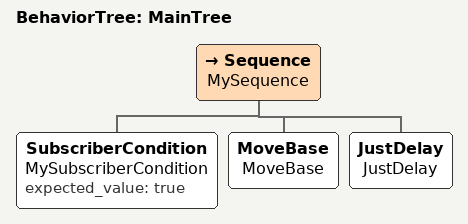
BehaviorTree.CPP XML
<root main_tree_to_execute="MainTree">
  <BehaviorTree ID="MainTree">
    <Sequence name="MySequence">
      <SubscriberCondition name="MySubscriberCondition" expected_value="true"/>
      <MoveBase name="MoveBase" />
       <JustDelay name="JustDelay"/>
    </Sequence>
  </BehaviorTree>
</root>
